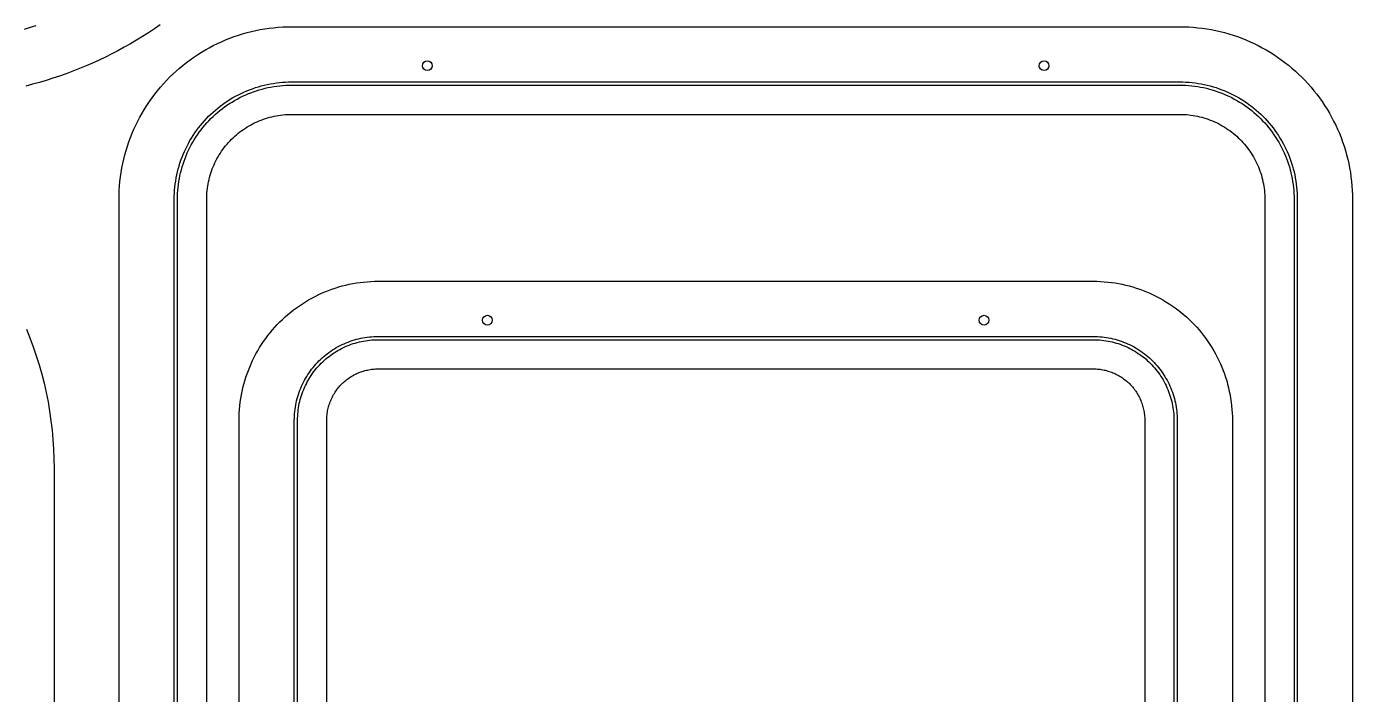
# Model space of a CAD drawing. Header units: metres. Extents: x 10 to 1210, y 10 to 2755.
# Drawn here: x 801.5 to 1210, y 2240.2 to 2446.1 of the extents above; entities that cross this region are included whole.
import ezdxf

# ---------------------------------------------------------------- set-up
doc = ezdxf.new("R2010")
doc.units = ezdxf.units.M
for name, color, linetype in [('ACIKLIK', 5, 'Continuous'), ('ASKI_DELIK', 6, 'Continuous'), ('CAM_SABLON', 4, 'Continuous'), ('DIS_KENAR_V91_Z3', 1, 'Continuous'), ('LAMBA_T4_Z4', 3, 'Continuous')]:
    doc.layers.add(name, color=color, linetype=linetype)

msp = doc.modelspace()

# ---------------------------------------------------------------- linework, layer by layer
at = {"layer": 'ACIKLIK'}
for points in [[(857, 1899.38), (857, 2392.62), (857.01, 2393.49), (857.04, 2394.17), (857.08, 2394.86), (857.15, 2395.54), (857.23, 2396.22), (857.32, 2396.9), (857.44, 2397.57), (857.57, 2398.25), (857.73, 2398.92), (857.89, 2399.58), (858.08, 2400.24), (858.28, 2400.9), (858.5, 2401.54), (858.74, 2402.19), (859, 2402.83), (859.27, 2403.46), (859.55, 2404.08), (859.86, 2404.69), (860.18, 2405.3), (860.51, 2405.9), (860.86, 2406.49), (861.23, 2407.07), (861.61, 2407.64), (862.01, 2408.2), (862.42, 2408.75), (862.84, 2409.29), (863.28, 2409.81), (863.73, 2410.33), (864.2, 2410.83), (864.68, 2411.32), (865.17, 2411.8), (865.67, 2412.27), (866.19, 2412.72), (866.71, 2413.16), (867.25, 2413.58), (867.8, 2413.99), (868.36, 2414.39), (868.93, 2414.77), (869.51, 2415.14), (870.1, 2415.49), (870.7, 2415.82), (871.31, 2416.14), (871.92, 2416.45), (872.54, 2416.73), (873.17, 2417), (873.81, 2417.26), (874.46, 2417.5), (875.1, 2417.72), (875.76, 2417.92), (876.42, 2418.11), (877.08, 2418.27), (877.75, 2418.43), (878.43, 2418.56), (879.1, 2418.68), (879.78, 2418.77), (880.46, 2418.85), (881.14, 2418.92), (881.83, 2418.96), (882.51, 2418.99), (883.38, 2419), (1156.62, 2419), (1157.49, 2418.99), (1158.17, 2418.96), (1158.86, 2418.92), (1159.54, 2418.85), (1160.22, 2418.77), (1160.9, 2418.68), (1161.57, 2418.56), (1162.25, 2418.43), (1162.92, 2418.27), (1163.58, 2418.11), (1164.24, 2417.92), (1164.9, 2417.72), (1165.54, 2417.5), (1166.19, 2417.26), (1166.83, 2417), (1167.46, 2416.73), (1168.08, 2416.45), (1168.69, 2416.14), (1169.3, 2415.82), (1169.9, 2415.49), (1170.49, 2415.14), (1171.07, 2414.77), (1171.64, 2414.39), (1172.2, 2413.99), (1172.75, 2413.58), (1173.29, 2413.16), (1173.81, 2412.72), (1174.33, 2412.27), (1174.83, 2411.8), (1175.32, 2411.32), (1175.8, 2410.83), (1176.27, 2410.33), (1176.72, 2409.81), (1177.16, 2409.29), (1177.58, 2408.75), (1177.99, 2408.2), (1178.39, 2407.64), (1178.77, 2407.07), (1179.14, 2406.49), (1179.49, 2405.9), (1179.82, 2405.3), (1180.14, 2404.69), (1180.45, 2404.08), (1180.73, 2403.46), (1181, 2402.83), (1181.26, 2402.19), (1181.5, 2401.54), (1181.72, 2400.9), (1181.92, 2400.24), (1182.11, 2399.58), (1182.27, 2398.92), (1182.43, 2398.25), (1182.56, 2397.57), (1182.68, 2396.9), (1182.77, 2396.22), (1182.85, 2395.54), (1182.92, 2394.86), (1182.96, 2394.17), (1182.99, 2393.49), (1183, 2392.62), (1183, 1899.38)], [(894, 1927.44), (894, 2324.56), (894.01, 2325.15), (894.02, 2325.57), (894.05, 2325.98), (894.09, 2326.39), (894.14, 2326.81), (894.2, 2327.22), (894.27, 2327.62), (894.35, 2328.03), (894.44, 2328.44), (894.54, 2328.84), (894.65, 2329.24), (894.78, 2329.63), (894.91, 2330.03), (895.05, 2330.41), (895.21, 2330.8), (895.37, 2331.18), (895.55, 2331.56), (895.73, 2331.93), (895.92, 2332.3), (896.12, 2332.66), (896.34, 2333.01), (896.56, 2333.36), (896.79, 2333.71), (897.03, 2334.05), (897.28, 2334.38), (897.53, 2334.71), (897.8, 2335.02), (898.07, 2335.34), (898.35, 2335.64), (898.64, 2335.94), (898.94, 2336.23), (899.24, 2336.51), (899.55, 2336.78), (899.87, 2337.05), (900.2, 2337.3), (900.53, 2337.55), (900.87, 2337.79), (901.21, 2338.02), (901.56, 2338.24), (901.92, 2338.45), (902.28, 2338.66), (902.65, 2338.85), (903.02, 2339.03), (903.4, 2339.21), (903.78, 2339.37), (904.16, 2339.52), (904.55, 2339.67), (904.95, 2339.8), (905.34, 2339.92), (905.74, 2340.04), (906.14, 2340.14), (906.55, 2340.23), (906.95, 2340.31), (907.36, 2340.38), (907.77, 2340.44), (908.18, 2340.49), (908.6, 2340.53), (909.01, 2340.55), (909.43, 2340.57), (910.02, 2340.58), (1129.98, 2340.58), (1130.57, 2340.57), (1130.99, 2340.55), (1131.4, 2340.53), (1131.82, 2340.49), (1132.23, 2340.44), (1132.64, 2340.38), (1133.05, 2340.31), (1133.45, 2340.23), (1133.86, 2340.14), (1134.26, 2340.04), (1134.66, 2339.92), (1135.05, 2339.8), (1135.45, 2339.67), (1135.84, 2339.52), (1136.22, 2339.37), (1136.6, 2339.21), (1136.98, 2339.03), (1137.35, 2338.85), (1137.72, 2338.66), (1138.08, 2338.45), (1138.44, 2338.24), (1138.79, 2338.02), (1139.13, 2337.79), (1139.47, 2337.55), (1139.8, 2337.3), (1140.13, 2337.05), (1140.45, 2336.78), (1140.76, 2336.51), (1141.06, 2336.23), (1141.36, 2335.94), (1141.65, 2335.64), (1141.93, 2335.34), (1142.2, 2335.02), (1142.47, 2334.71), (1142.72, 2334.38), (1142.97, 2334.05), (1143.21, 2333.71), (1143.44, 2333.36), (1143.66, 2333.01), (1143.88, 2332.66), (1144.08, 2332.3), (1144.27, 2331.93), (1144.45, 2331.56), (1144.63, 2331.18), (1144.79, 2330.8), (1144.95, 2330.41), (1145.09, 2330.03), (1145.22, 2329.63), (1145.35, 2329.24), (1145.46, 2328.84), (1145.56, 2328.44), (1145.65, 2328.03), (1145.73, 2327.62), (1145.8, 2327.22), (1145.86, 2326.81), (1145.91, 2326.39), (1145.95, 2325.98), (1145.98, 2325.57), (1145.99, 2325.15), (1146, 2324.56), (1146, 1927.44)]]:
    msp.add_lwpolyline(points, dxfattribs=at)
at = {"layer": 'ASKI_DELIK'}
for centre in [(925, 2434), (1115, 2434), (943.5, 2355.58), (1096.5, 2355.58)]:
    msp.add_circle(centre, 1.5, dxfattribs=at)
at = {"layer": 'CAM_SABLON'}
for points in [[(848, 1899.32), (848, 2392.68), (848.01, 2393.72), (848.05, 2394.64), (848.11, 2395.56), (848.19, 2396.48), (848.3, 2397.39), (848.43, 2398.31), (848.59, 2399.21), (848.77, 2400.12), (848.97, 2401.02), (849.2, 2401.91), (849.45, 2402.8), (849.72, 2403.68), (850.02, 2404.55), (850.34, 2405.41), (850.68, 2406.27), (851.04, 2407.12), (851.43, 2407.95), (851.84, 2408.78), (852.27, 2409.6), (852.72, 2410.4), (853.19, 2411.19), (853.68, 2411.97), (854.19, 2412.74), (854.72, 2413.49), (855.28, 2414.23), (855.85, 2414.95), (856.43, 2415.66), (857.04, 2416.35), (857.67, 2417.03), (858.31, 2417.69), (858.97, 2418.33), (859.65, 2418.96), (860.34, 2419.57), (861.05, 2420.15), (861.77, 2420.72), (862.51, 2421.28), (863.26, 2421.81), (864.03, 2422.32), (864.81, 2422.81), (865.6, 2423.28), (866.4, 2423.73), (867.22, 2424.16), (868.05, 2424.57), (868.88, 2424.96), (869.73, 2425.32), (870.59, 2425.66), (871.45, 2425.98), (872.32, 2426.28), (873.2, 2426.55), (874.09, 2426.8), (874.98, 2427.03), (875.88, 2427.23), (876.79, 2427.41), (877.69, 2427.57), (878.61, 2427.7), (879.52, 2427.81), (880.44, 2427.89), (881.36, 2427.95), (882.28, 2427.99), (883.32, 2428), (1156.68, 2428), (1157.72, 2427.99), (1158.64, 2427.95), (1159.56, 2427.89), (1160.48, 2427.81), (1161.39, 2427.7), (1162.31, 2427.57), (1163.21, 2427.41), (1164.12, 2427.23), (1165.02, 2427.03), (1165.91, 2426.8), (1166.8, 2426.55), (1167.68, 2426.28), (1168.55, 2425.98), (1169.41, 2425.66), (1170.27, 2425.32), (1171.12, 2424.96), (1171.95, 2424.57), (1172.78, 2424.16), (1173.6, 2423.73), (1174.4, 2423.28), (1175.19, 2422.81), (1175.97, 2422.32), (1176.74, 2421.81), (1177.49, 2421.28), (1178.23, 2420.72), (1178.95, 2420.15), (1179.66, 2419.57), (1180.35, 2418.96), (1181.03, 2418.33), (1181.69, 2417.69), (1182.33, 2417.03), (1182.96, 2416.35), (1183.57, 2415.66), (1184.15, 2414.95), (1184.72, 2414.23), (1185.28, 2413.49), (1185.81, 2412.74), (1186.32, 2411.97), (1186.81, 2411.19), (1187.28, 2410.4), (1187.73, 2409.6), (1188.16, 2408.78), (1188.57, 2407.95), (1188.96, 2407.12), (1189.32, 2406.27), (1189.66, 2405.41), (1189.98, 2404.55), (1190.28, 2403.68), (1190.55, 2402.8), (1190.8, 2401.91), (1191.03, 2401.02), (1191.23, 2400.12), (1191.41, 2399.21), (1191.57, 2398.31), (1191.7, 2397.39), (1191.81, 2396.48), (1191.89, 2395.56), (1191.95, 2394.64), (1191.99, 2393.72), (1192, 2392.68), (1192, 1899.32)], [(885, 1927.38), (885, 2324.62), (885.01, 2325.39), (885.04, 2326.04), (885.08, 2326.69), (885.14, 2327.34), (885.21, 2327.98), (885.31, 2328.62), (885.42, 2329.27), (885.54, 2329.9), (885.69, 2330.54), (885.85, 2331.17), (886.02, 2331.79), (886.22, 2332.41), (886.43, 2333.03), (886.65, 2333.64), (886.89, 2334.24), (887.15, 2334.84), (887.42, 2335.43), (887.71, 2336.02), (888.01, 2336.59), (888.33, 2337.16), (888.66, 2337.72), (889.01, 2338.27), (889.37, 2338.81), (889.75, 2339.34), (890.13, 2339.86), (890.54, 2340.37), (890.95, 2340.87), (891.38, 2341.36), (891.82, 2341.84), (892.28, 2342.3), (892.74, 2342.76), (893.22, 2343.2), (893.71, 2343.63), (894.21, 2344.04), (894.72, 2344.44), (895.24, 2344.83), (895.77, 2345.21), (896.31, 2345.57), (896.86, 2345.92), (897.42, 2346.25), (897.99, 2346.57), (898.56, 2346.87), (899.15, 2347.16), (899.74, 2347.43), (900.33, 2347.69), (900.94, 2347.93), (901.55, 2348.15), (902.16, 2348.36), (902.79, 2348.55), (903.41, 2348.73), (904.04, 2348.89), (904.68, 2349.03), (905.31, 2349.16), (905.95, 2349.27), (906.6, 2349.36), (907.24, 2349.44), (907.89, 2349.5), (908.54, 2349.54), (909.19, 2349.57), (909.96, 2349.58), (1130.04, 2349.58), (1130.81, 2349.57), (1131.46, 2349.54), (1132.11, 2349.5), (1132.76, 2349.44), (1133.4, 2349.36), (1134.05, 2349.27), (1134.69, 2349.16), (1135.32, 2349.03), (1135.96, 2348.89), (1136.59, 2348.73), (1137.21, 2348.55), (1137.84, 2348.36), (1138.45, 2348.15), (1139.06, 2347.93), (1139.67, 2347.69), (1140.26, 2347.43), (1140.85, 2347.16), (1141.44, 2346.87), (1142.01, 2346.57), (1142.58, 2346.25), (1143.14, 2345.92), (1143.69, 2345.57), (1144.23, 2345.21), (1144.76, 2344.83), (1145.28, 2344.44), (1145.79, 2344.04), (1146.29, 2343.63), (1146.78, 2343.2), (1147.26, 2342.76), (1147.72, 2342.3), (1148.18, 2341.84), (1148.62, 2341.36), (1149.05, 2340.87), (1149.46, 2340.37), (1149.87, 2339.86), (1150.25, 2339.34), (1150.63, 2338.81), (1150.99, 2338.27), (1151.34, 2337.72), (1151.67, 2337.16), (1151.99, 2336.59), (1152.29, 2336.02), (1152.58, 2335.43), (1152.85, 2334.84), (1153.11, 2334.24), (1153.35, 2333.64), (1153.57, 2333.03), (1153.78, 2332.41), (1153.98, 2331.79), (1154.15, 2331.17), (1154.31, 2330.54), (1154.46, 2329.9), (1154.58, 2329.27), (1154.69, 2328.62), (1154.79, 2327.98), (1154.86, 2327.34), (1154.92, 2326.69), (1154.96, 2326.04), (1154.99, 2325.39), (1155, 2324.62), (1155, 1927.38)]]:
    msp.add_lwpolyline(points, dxfattribs=at)
at = {"layer": 'DIS_KENAR_V91_Z3'}
for points in [[(842.7, 2446.61), (840.9, 2445.37), (839.08, 2444.17), (837.24, 2442.99), (835.38, 2441.85), (833.5, 2440.75), (831.6, 2439.67), (829.68, 2438.63), (827.75, 2437.62), (825.8, 2436.65), (823.83, 2435.71), (821.84, 2434.81), (819.84, 2433.94), (817.83, 2433.1), (815.8, 2432.3), (813.75, 2431.54), (811.7, 2430.81), (809.63, 2430.12), (807.55, 2429.46), (805.45, 2428.84), (803.35, 2428.26), (801.24, 2427.71)], [(830, 1899.2), (830, 2392.8), (830.02, 2394.19), (830.07, 2395.58), (830.16, 2396.97), (830.29, 2398.36), (830.46, 2399.74), (830.65, 2401.12), (830.89, 2402.49), (831.16, 2403.86), (831.47, 2405.22), (831.81, 2406.57), (832.19, 2407.91), (832.6, 2409.24), (833.05, 2410.56), (833.53, 2411.87), (834.05, 2413.16), (834.6, 2414.44), (835.18, 2415.7), (835.8, 2416.95), (836.45, 2418.18), (837.13, 2419.4), (837.84, 2420.6), (838.58, 2421.77), (839.36, 2422.93), (840.16, 2424.07), (840.99, 2425.19), (841.86, 2426.28), (842.75, 2427.35), (843.66, 2428.4), (844.61, 2429.42), (845.58, 2430.42), (846.58, 2431.39), (847.6, 2432.34), (848.65, 2433.25), (849.72, 2434.14), (850.81, 2435.01), (851.93, 2435.84), (853.07, 2436.64), (854.23, 2437.42), (855.4, 2438.16), (856.6, 2438.87), (857.82, 2439.55), (859.05, 2440.2), (860.3, 2440.82), (861.56, 2441.4), (862.84, 2441.95), (864.13, 2442.47), (865.44, 2442.95), (866.76, 2443.4), (868.09, 2443.81), (869.43, 2444.19), (870.78, 2444.53), (872.14, 2444.84), (873.51, 2445.11), (874.88, 2445.35), (876.26, 2445.54), (877.64, 2445.71), (879.03, 2445.84), (880.42, 2445.93), (881.81, 2445.98), (883.2, 2446), (1156.8, 2446), (1158.19, 2445.98), (1159.58, 2445.93), (1160.97, 2445.84), (1162.36, 2445.71), (1163.74, 2445.54), (1165.12, 2445.35), (1166.49, 2445.11), (1167.86, 2444.84), (1169.22, 2444.53), (1170.57, 2444.19), (1171.91, 2443.81), (1173.24, 2443.4), (1174.56, 2442.95), (1175.87, 2442.47), (1177.16, 2441.95), (1178.44, 2441.4), (1179.7, 2440.82), (1180.95, 2440.2), (1182.18, 2439.55), (1183.4, 2438.87), (1184.6, 2438.16), (1185.77, 2437.42), (1186.93, 2436.64), (1188.07, 2435.84), (1189.19, 2435.01), (1190.28, 2434.14), (1191.35, 2433.25), (1192.4, 2432.34), (1193.42, 2431.39), (1194.42, 2430.42), (1195.39, 2429.42), (1196.34, 2428.4), (1197.25, 2427.35), (1198.14, 2426.28), (1199.01, 2425.19), (1199.84, 2424.07), (1200.64, 2422.93), (1201.42, 2421.77), (1202.16, 2420.6), (1202.87, 2419.4), (1203.55, 2418.18), (1204.2, 2416.95), (1204.82, 2415.7), (1205.4, 2414.44), (1205.95, 2413.16), (1206.47, 2411.87), (1206.95, 2410.56), (1207.4, 2409.24), (1207.81, 2407.91), (1208.19, 2406.57), (1208.53, 2405.22), (1208.84, 2403.86), (1209.11, 2402.49), (1209.35, 2401.12), (1209.54, 2399.74), (1209.71, 2398.36), (1209.84, 2396.97), (1209.93, 2395.58), (1209.98, 2394.19), (1210, 2392.8), (1210, 1899.2)], [(867, 1927.26), (867, 2324.74), (867.01, 2325.86), (867.06, 2326.98), (867.13, 2328.1), (867.23, 2329.22), (867.37, 2330.33), (867.53, 2331.44), (867.72, 2332.55), (867.94, 2333.65), (868.18, 2334.74), (868.46, 2335.83), (868.76, 2336.91), (869.1, 2337.98), (869.46, 2339.04), (869.85, 2340.09), (870.26, 2341.13), (870.7, 2342.16), (871.17, 2343.18), (871.67, 2344.19), (872.19, 2345.18), (872.74, 2346.16), (873.31, 2347.12), (873.91, 2348.07), (874.53, 2349), (875.18, 2349.92), (875.85, 2350.82), (876.55, 2351.7), (877.26, 2352.56), (878, 2353.4), (878.77, 2354.23), (879.55, 2355.03), (880.35, 2355.81), (881.17, 2356.58), (882.02, 2357.31), (882.88, 2358.03), (883.76, 2358.73), (884.66, 2359.4), (885.58, 2360.04), (886.51, 2360.67), (887.46, 2361.27), (888.42, 2361.84), (889.4, 2362.39), (890.39, 2362.91), (891.4, 2363.41), (892.42, 2363.88), (893.45, 2364.32), (894.49, 2364.73), (895.54, 2365.12), (896.6, 2365.48), (897.67, 2365.81), (898.75, 2366.12), (899.84, 2366.4), (900.93, 2366.64), (902.03, 2366.86), (903.14, 2367.05), (904.25, 2367.21), (905.36, 2367.34), (906.48, 2367.45), (907.6, 2367.52), (908.72, 2367.56), (909.84, 2367.58), (1130.16, 2367.58), (1131.28, 2367.56), (1132.4, 2367.52), (1133.52, 2367.45), (1134.64, 2367.34), (1135.75, 2367.21), (1136.86, 2367.05), (1137.97, 2366.86), (1139.07, 2366.64), (1140.16, 2366.4), (1141.25, 2366.12), (1142.33, 2365.81), (1143.4, 2365.48), (1144.46, 2365.12), (1145.51, 2364.73), (1146.55, 2364.32), (1147.58, 2363.88), (1148.6, 2363.41), (1149.61, 2362.91), (1150.6, 2362.39), (1151.58, 2361.84), (1152.54, 2361.27), (1153.49, 2360.67), (1154.42, 2360.04), (1155.34, 2359.4), (1156.24, 2358.73), (1157.12, 2358.03), (1157.98, 2357.31), (1158.83, 2356.58), (1159.65, 2355.81), (1160.45, 2355.03), (1161.23, 2354.23), (1162, 2353.4), (1162.74, 2352.56), (1163.45, 2351.7), (1164.15, 2350.82), (1164.82, 2349.92), (1165.47, 2349), (1166.09, 2348.07), (1166.69, 2347.12), (1167.26, 2346.16), (1167.81, 2345.18), (1168.33, 2344.19), (1168.83, 2343.18), (1169.3, 2342.16), (1169.74, 2341.13), (1170.15, 2340.09), (1170.54, 2339.04), (1170.9, 2337.98), (1171.24, 2336.91), (1171.54, 2335.83), (1171.82, 2334.74), (1172.06, 2333.65), (1172.28, 2332.55), (1172.47, 2331.44), (1172.63, 2330.33), (1172.77, 2329.22), (1172.87, 2328.1), (1172.94, 2326.98), (1172.99, 2325.86), (1173, 2324.74), (1173, 1927.26)], [(801.47, 2352.86), (802.56, 2350.14), (803.58, 2347.39), (804.52, 2344.61), (805.39, 2341.81), (806.18, 2338.99), (806.91, 2336.15), (807.55, 2333.29), (808.12, 2330.41), (808.62, 2327.52), (809.04, 2324.62), (809.39, 2321.71), (809.65, 2318.79), (809.85, 2315.86), (809.96, 2312.93), (810, 2310), (810, 1334)]]:
    msp.add_lwpolyline(points, dxfattribs=at)
at = {"layer": 'LAMBA_T4_Z4'}
for points in [[(804.37, 2446.29), (802.58, 2445.72), (800.77, 2445.18)], [(847, 1899.31), (847, 2392.69), (847.01, 2393.75), (847.05, 2394.69), (847.11, 2395.64), (847.2, 2396.58), (847.31, 2397.52), (847.45, 2398.46), (847.61, 2399.4), (847.79, 2400.33), (848, 2401.25), (848.23, 2402.17), (848.49, 2403.08), (848.77, 2403.99), (849.08, 2404.88), (849.41, 2405.77), (849.76, 2406.65), (850.13, 2407.52), (850.53, 2408.38), (850.95, 2409.23), (851.39, 2410.07), (851.85, 2410.9), (852.34, 2411.71), (852.84, 2412.52), (853.37, 2413.3), (853.91, 2414.08), (854.48, 2414.84), (855.07, 2415.58), (855.67, 2416.31), (856.3, 2417.02), (856.94, 2417.72), (857.6, 2418.4), (858.28, 2419.06), (858.98, 2419.7), (859.69, 2420.33), (860.42, 2420.93), (861.16, 2421.52), (861.92, 2422.09), (862.7, 2422.63), (863.48, 2423.16), (864.29, 2423.66), (865.1, 2424.15), (865.93, 2424.61), (866.77, 2425.05), (867.62, 2425.47), (868.48, 2425.87), (869.35, 2426.24), (870.23, 2426.59), (871.12, 2426.92), (872.01, 2427.23), (872.92, 2427.51), (873.83, 2427.77), (874.75, 2428), (875.67, 2428.21), (876.6, 2428.39), (877.54, 2428.55), (878.48, 2428.69), (879.42, 2428.8), (880.36, 2428.89), (881.31, 2428.95), (882.25, 2428.99), (883.31, 2429), (1156.69, 2429), (1157.75, 2428.99), (1158.69, 2428.95), (1159.64, 2428.89), (1160.58, 2428.8), (1161.52, 2428.69), (1162.46, 2428.55), (1163.4, 2428.39), (1164.33, 2428.21), (1165.25, 2428), (1166.17, 2427.77), (1167.08, 2427.51), (1167.99, 2427.23), (1168.88, 2426.92), (1169.77, 2426.59), (1170.65, 2426.24), (1171.52, 2425.87), (1172.38, 2425.47), (1173.23, 2425.05), (1174.07, 2424.61), (1174.9, 2424.15), (1175.71, 2423.66), (1176.52, 2423.16), (1177.3, 2422.63), (1178.08, 2422.09), (1178.84, 2421.52), (1179.58, 2420.93), (1180.31, 2420.33), (1181.02, 2419.7), (1181.72, 2419.06), (1182.4, 2418.4), (1183.06, 2417.72), (1183.7, 2417.02), (1184.33, 2416.31), (1184.93, 2415.58), (1185.52, 2414.84), (1186.09, 2414.08), (1186.63, 2413.3), (1187.16, 2412.52), (1187.66, 2411.71), (1188.15, 2410.9), (1188.61, 2410.07), (1189.05, 2409.23), (1189.47, 2408.38), (1189.87, 2407.52), (1190.24, 2406.65), (1190.59, 2405.77), (1190.92, 2404.88), (1191.23, 2403.99), (1191.51, 2403.08), (1191.77, 2402.17), (1192, 2401.25), (1192.21, 2400.33), (1192.39, 2399.4), (1192.55, 2398.46), (1192.69, 2397.52), (1192.8, 2396.58), (1192.89, 2395.64), (1192.95, 2394.69), (1192.99, 2393.75), (1193, 2392.69), (1193, 1899.31)], [(884, 1927.37), (884, 2324.63), (884.01, 2325.42), (884.04, 2326.09), (884.08, 2326.77), (884.14, 2327.44), (884.22, 2328.11), (884.32, 2328.78), (884.43, 2329.45), (884.57, 2330.11), (884.72, 2330.77), (884.88, 2331.43), (885.07, 2332.08), (885.27, 2332.72), (885.48, 2333.36), (885.72, 2334), (885.97, 2334.63), (886.24, 2335.25), (886.52, 2335.86), (886.82, 2336.47), (887.13, 2337.07), (887.46, 2337.66), (887.81, 2338.24), (888.17, 2338.81), (888.55, 2339.37), (888.94, 2339.93), (889.34, 2340.47), (889.76, 2341), (890.19, 2341.52), (890.64, 2342.03), (891.1, 2342.52), (891.57, 2343.01), (892.05, 2343.48), (892.55, 2343.94), (893.06, 2344.39), (893.58, 2344.82), (894.11, 2345.24), (894.65, 2345.64), (895.21, 2346.03), (895.77, 2346.41), (896.34, 2346.77), (896.92, 2347.12), (897.51, 2347.45), (898.11, 2347.76), (898.72, 2348.06), (899.33, 2348.34), (899.95, 2348.61), (900.58, 2348.86), (901.22, 2349.1), (901.86, 2349.31), (902.5, 2349.51), (903.15, 2349.7), (903.81, 2349.86), (904.47, 2350.01), (905.13, 2350.14), (905.8, 2350.26), (906.47, 2350.36), (907.14, 2350.44), (907.81, 2350.5), (908.49, 2350.54), (909.16, 2350.57), (909.95, 2350.58), (1130.05, 2350.58), (1130.84, 2350.57), (1131.51, 2350.54), (1132.19, 2350.5), (1132.86, 2350.44), (1133.53, 2350.36), (1134.2, 2350.26), (1134.87, 2350.14), (1135.53, 2350.01), (1136.19, 2349.86), (1136.85, 2349.7), (1137.5, 2349.51), (1138.14, 2349.31), (1138.78, 2349.1), (1139.42, 2348.86), (1140.05, 2348.61), (1140.67, 2348.34), (1141.28, 2348.06), (1141.89, 2347.76), (1142.49, 2347.45), (1143.08, 2347.12), (1143.66, 2346.77), (1144.23, 2346.41), (1144.79, 2346.03), (1145.35, 2345.64), (1145.89, 2345.24), (1146.42, 2344.82), (1146.94, 2344.39), (1147.45, 2343.94), (1147.95, 2343.48), (1148.43, 2343.01), (1148.9, 2342.52), (1149.36, 2342.03), (1149.81, 2341.52), (1150.24, 2341), (1150.66, 2340.47), (1151.06, 2339.93), (1151.45, 2339.37), (1151.83, 2338.81), (1152.19, 2338.24), (1152.54, 2337.66), (1152.87, 2337.07), (1153.18, 2336.47), (1153.48, 2335.86), (1153.76, 2335.25), (1154.03, 2334.63), (1154.28, 2334), (1154.52, 2333.36), (1154.73, 2332.72), (1154.93, 2332.08), (1155.12, 2331.43), (1155.28, 2330.77), (1155.43, 2330.11), (1155.57, 2329.45), (1155.68, 2328.78), (1155.78, 2328.11), (1155.86, 2327.44), (1155.92, 2326.77), (1155.96, 2326.09), (1155.99, 2325.42), (1156, 2324.63), (1156, 1927.37)]]:
    msp.add_lwpolyline(points, dxfattribs=at)

doc.saveas('drawing.dxf')
